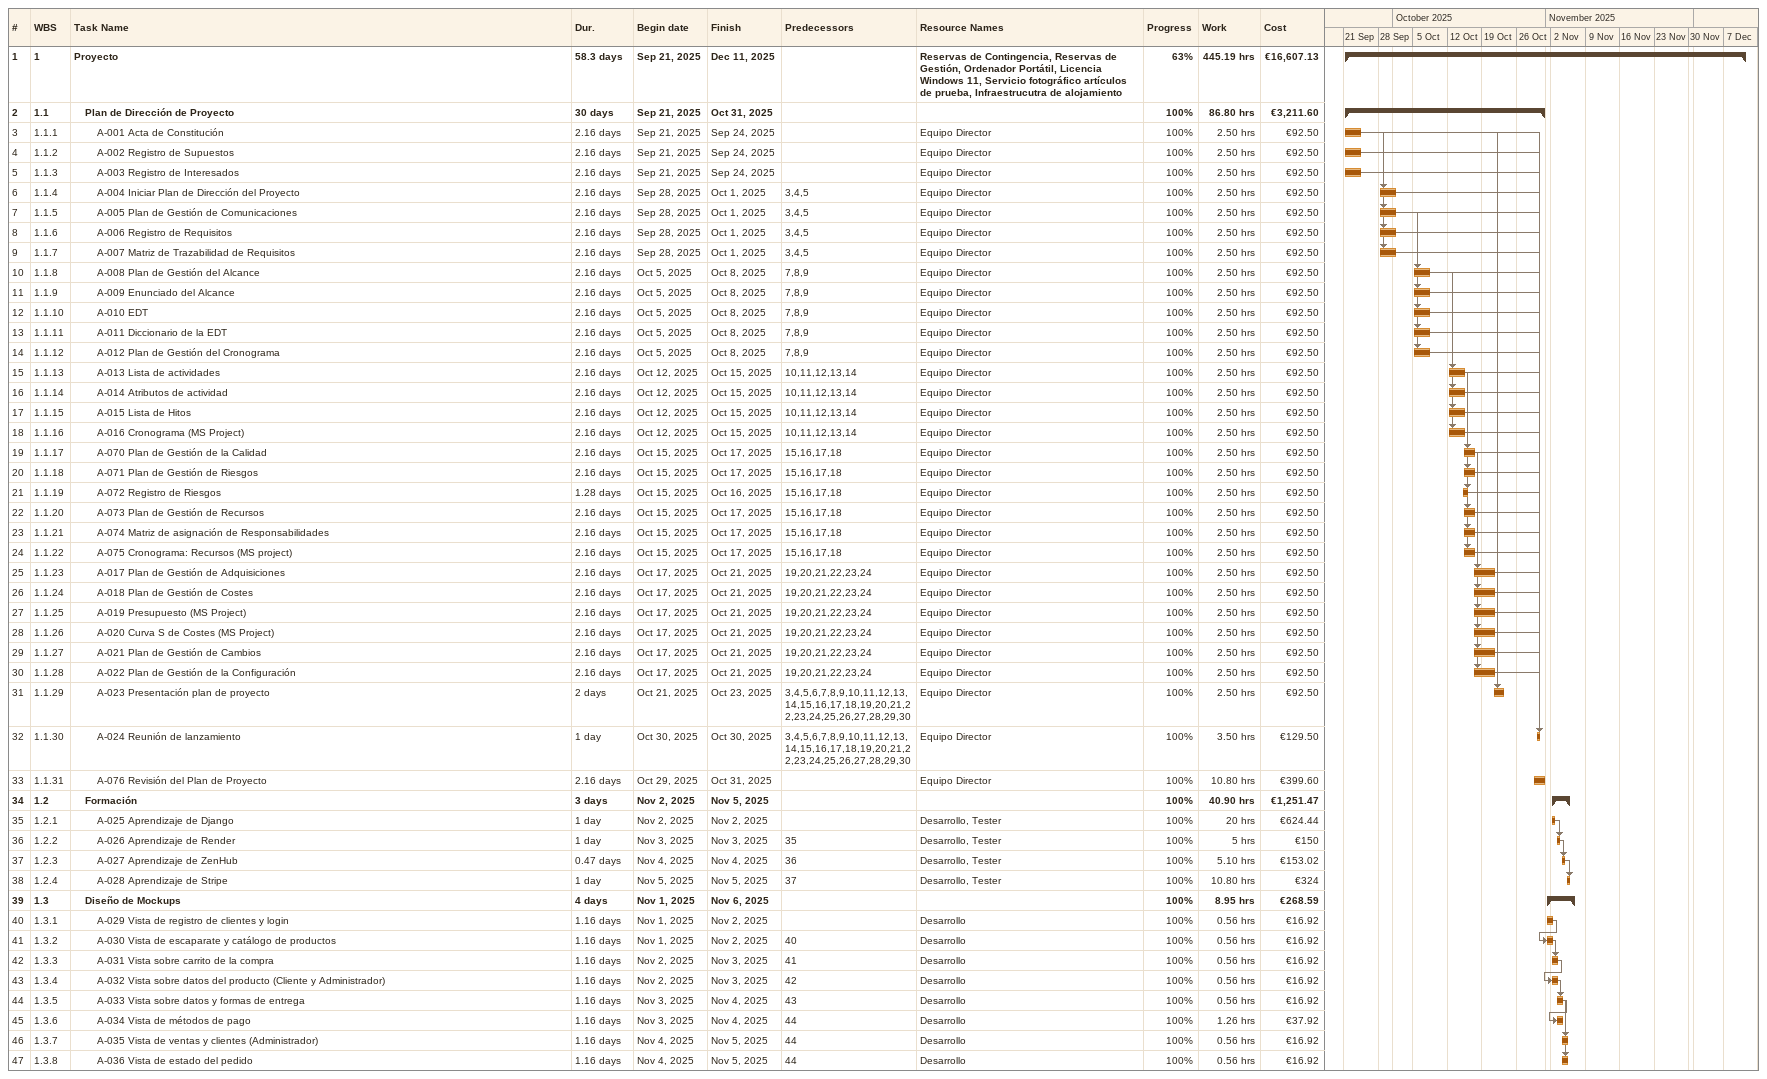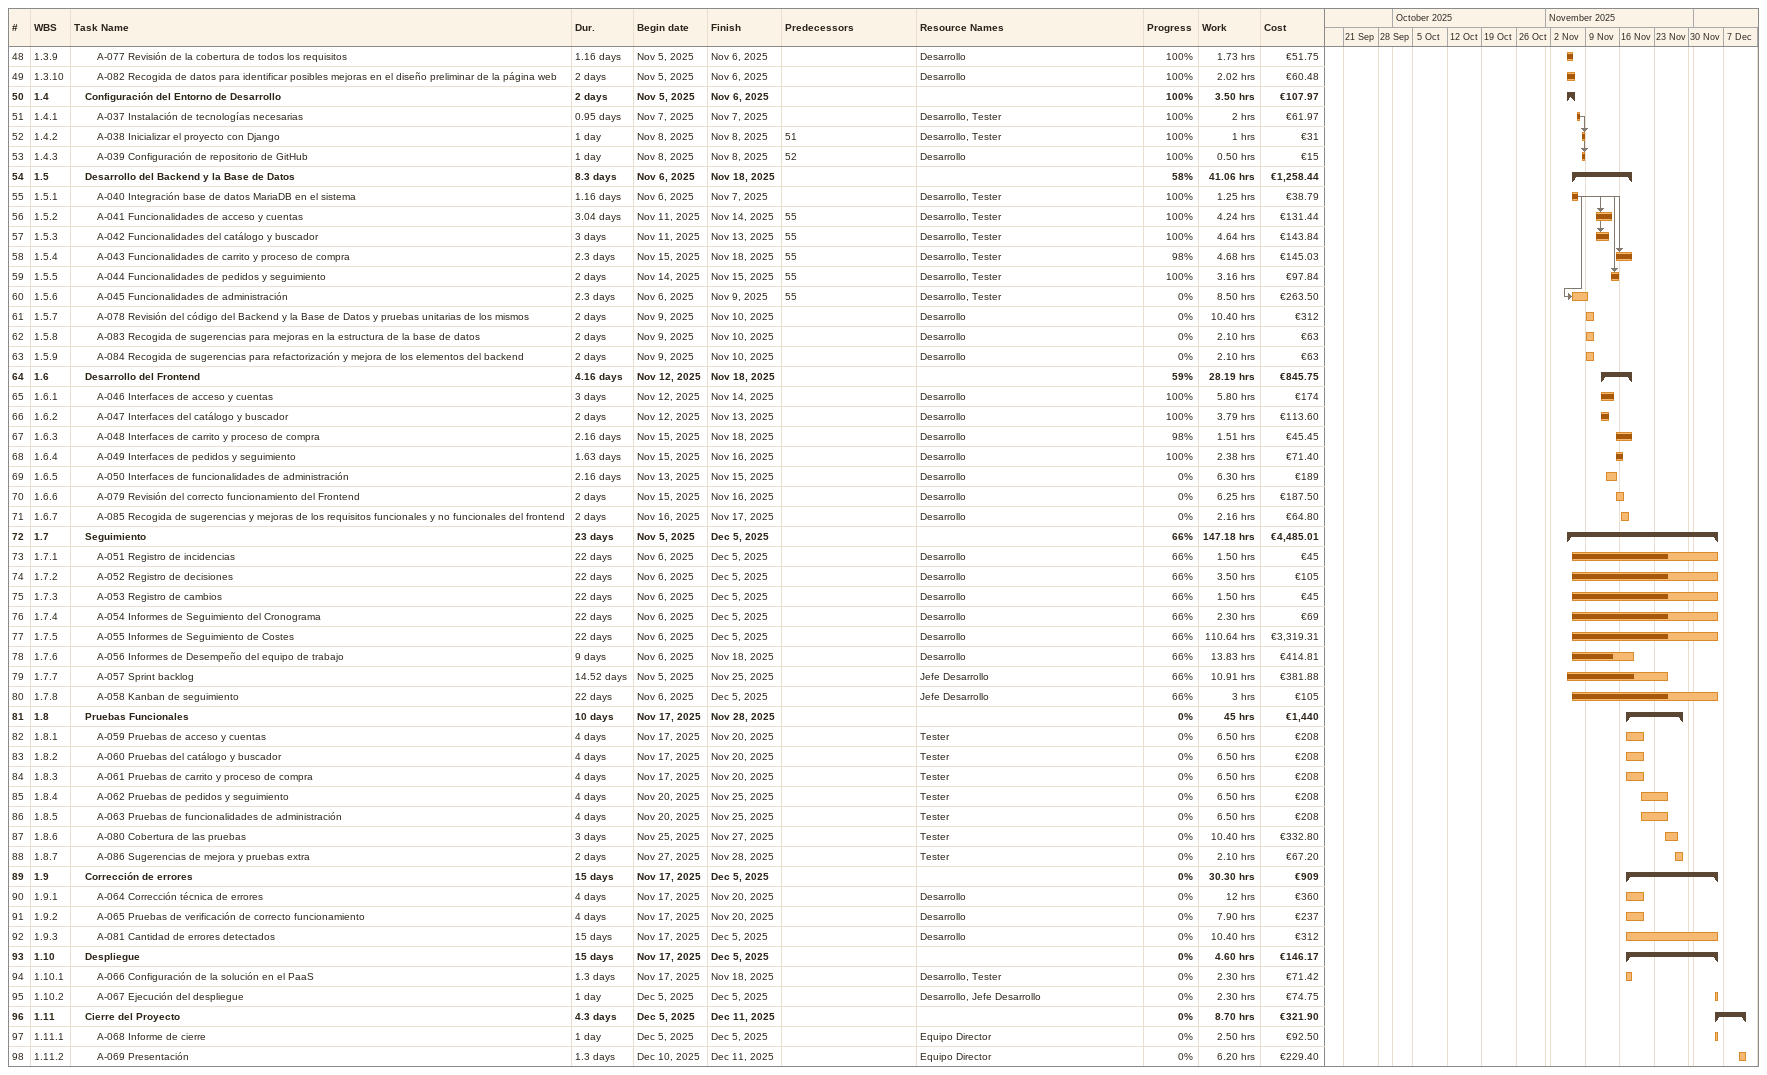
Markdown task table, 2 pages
| ID | WBS | Task | Duration | Start | Finish | Predecessors | Resources | % complete | Work (h) | Cost (€) |
|---|---|---|---|---|---|---|---|---|---|---|
| 1 | 1 | **Proyecto** | 58.3d | 2025-09-21 | 2025-12-11 |  | Reservas de Contingencia, Reservas de Gestión, Ordenador Portátil, Licencia Windows 11, Servicio fotográfico artículos de prueba, Infraestrucutra de alojamiento | 63 | 445.19 | 16607.13 |
| 2 | 1.1 | **Plan de Dirección de Proyecto** | 30d | 2025-09-21 | 2025-10-31 |  |  | 100 | 86.80 | 3211.60 |
| 3 | 1.1.1 | A-001 Acta de Constitución | 2.16d | 2025-09-21 | 2025-09-24 |  | Equipo Director | 100 | 2.50 | 92.50 |
| 4 | 1.1.2 | A-002 Registro de Supuestos | 2.16d | 2025-09-21 | 2025-09-24 |  | Equipo Director | 100 | 2.50 | 92.50 |
| 5 | 1.1.3 | A-003 Registro de Interesados | 2.16d | 2025-09-21 | 2025-09-24 |  | Equipo Director | 100 | 2.50 | 92.50 |
| 6 | 1.1.4 | A-004 Iniciar Plan de Dirección del Proyecto | 2.16d | 2025-09-28 | 2025-10-01 | 3, 4, 5 | Equipo Director | 100 | 2.50 | 92.50 |
| 7 | 1.1.5 | A-005 Plan de Gestión de Comunicaciones | 2.16d | 2025-09-28 | 2025-10-01 | 3, 4, 5 | Equipo Director | 100 | 2.50 | 92.50 |
| 8 | 1.1.6 | A-006 Registro de Requisitos | 2.16d | 2025-09-28 | 2025-10-01 | 3, 4, 5 | Equipo Director | 100 | 2.50 | 92.50 |
| 9 | 1.1.7 | A-007 Matriz de Trazabilidad de Requisitos | 2.16d | 2025-09-28 | 2025-10-01 | 3, 4, 5 | Equipo Director | 100 | 2.50 | 92.50 |
| 10 | 1.1.8 | A-008 Plan de Gestión del Alcance | 2.16d | 2025-10-05 | 2025-10-08 | 7, 8, 9 | Equipo Director | 100 | 2.50 | 92.50 |
| 11 | 1.1.9 | A-009 Enunciado del Alcance | 2.16d | 2025-10-05 | 2025-10-08 | 7, 8, 9 | Equipo Director | 100 | 2.50 | 92.50 |
| 12 | 1.1.10 | A-010 EDT | 2.16d | 2025-10-05 | 2025-10-08 | 7, 8, 9 | Equipo Director | 100 | 2.50 | 92.50 |
| 13 | 1.1.11 | A-011 Diccionario de la EDT | 2.16d | 2025-10-05 | 2025-10-08 | 7, 8, 9 | Equipo Director | 100 | 2.50 | 92.50 |
| 14 | 1.1.12 | A-012 Plan de Gestión del Cronograma | 2.16d | 2025-10-05 | 2025-10-08 | 7, 8, 9 | Equipo Director | 100 | 2.50 | 92.50 |
| 15 | 1.1.13 | A-013 Lista de actividades | 2.16d | 2025-10-12 | 2025-10-15 | 10, 11, 12, 13, 14 | Equipo Director | 100 | 2.50 | 92.50 |
| 16 | 1.1.14 | A-014 Atributos de actividad | 2.16d | 2025-10-12 | 2025-10-15 | 10, 11, 12, 13, 14 | Equipo Director | 100 | 2.50 | 92.50 |
| 17 | 1.1.15 | A-015 Lista de Hitos | 2.16d | 2025-10-12 | 2025-10-15 | 10, 11, 12, 13, 14 | Equipo Director | 100 | 2.50 | 92.50 |
| 18 | 1.1.16 | A-016 Cronograma (MS Project) | 2.16d | 2025-10-12 | 2025-10-15 | 10, 11, 12, 13, 14 | Equipo Director | 100 | 2.50 | 92.50 |
| 19 | 1.1.17 | A-070 Plan de Gestión de la Calidad | 2.16d | 2025-10-15 | 2025-10-17 | 15, 16, 17, 18 | Equipo Director | 100 | 2.50 | 92.50 |
| 20 | 1.1.18 | A-071 Plan de Gestión de Riesgos | 2.16d | 2025-10-15 | 2025-10-17 | 15, 16, 17, 18 | Equipo Director | 100 | 2.50 | 92.50 |
| 21 | 1.1.19 | A-072 Registro de Riesgos | 1.28d | 2025-10-15 | 2025-10-16 | 15, 16, 17, 18 | Equipo Director | 100 | 2.50 | 92.50 |
| 22 | 1.1.20 | A-073 Plan de Gestión de Recursos | 2.16d | 2025-10-15 | 2025-10-17 | 15, 16, 17, 18 | Equipo Director | 100 | 2.50 | 92.50 |
| 23 | 1.1.21 | A-074 Matriz de asignación de Responsabilidades | 2.16d | 2025-10-15 | 2025-10-17 | 15, 16, 17, 18 | Equipo Director | 100 | 2.50 | 92.50 |
| 24 | 1.1.22 | A-075 Cronograma: Recursos (MS project) | 2.16d | 2025-10-15 | 2025-10-17 | 15, 16, 17, 18 | Equipo Director | 100 | 2.50 | 92.50 |
| 25 | 1.1.23 | A-017 Plan de Gestión de Adquisiciones | 2.16d | 2025-10-17 | 2025-10-21 | 19, 20, 21, 22, 23, 24 | Equipo Director | 100 | 2.50 | 92.50 |
| 26 | 1.1.24 | A-018 Plan de Gestión de Costes | 2.16d | 2025-10-17 | 2025-10-21 | 19, 20, 21, 22, 23, 24 | Equipo Director | 100 | 2.50 | 92.50 |
| 27 | 1.1.25 | A-019 Presupuesto (MS Project) | 2.16d | 2025-10-17 | 2025-10-21 | 19, 20, 21, 22, 23, 24 | Equipo Director | 100 | 2.50 | 92.50 |
| 28 | 1.1.26 | A-020 Curva S de Costes (MS Project) | 2.16d | 2025-10-17 | 2025-10-21 | 19, 20, 21, 22, 23, 24 | Equipo Director | 100 | 2.50 | 92.50 |
| 29 | 1.1.27 | A-021 Plan de Gestión de Cambios | 2.16d | 2025-10-17 | 2025-10-21 | 19, 20, 21, 22, 23, 24 | Equipo Director | 100 | 2.50 | 92.50 |
| 30 | 1.1.28 | A-022 Plan de Gestión de la Configuración | 2.16d | 2025-10-17 | 2025-10-21 | 19, 20, 21, 22, 23, 24 | Equipo Director | 100 | 2.50 | 92.50 |
| 31 | 1.1.29 | A-023 Presentación plan de proyecto | 2d | 2025-10-21 | 2025-10-23 | 3, 4, 5, 6, 7, 8, 9, 10, 11, 12, 13, 14, 15, 16, 17, 18, 19, 20, 21, 22, 23, 24, 25, 26, 27, 28, 29, 30 | Equipo Director | 100 | 2.50 | 92.50 |
| 32 | 1.1.30 | A-024 Reunión de lanzamiento | 1d | 2025-10-30 | 2025-10-30 | 3, 4, 5, 6, 7, 8, 9, 10, 11, 12, 13, 14, 15, 16, 17, 18, 19, 20, 21, 22, 23, 24, 25, 26, 27, 28, 29, 30 | Equipo Director | 100 | 3.50 | 129.50 |
| 33 | 1.1.31 | A-076 Revisión del Plan de Proyecto | 2.16d | 2025-10-29 | 2025-10-31 |  | Equipo Director | 100 | 10.80 | 399.60 |
| 34 | 1.2 | **Formación** | 3d | 2025-11-02 | 2025-11-05 |  |  | 100 | 40.90 | 1251.47 |
| 35 | 1.2.1 | A-025 Aprendizaje de Django | 1d | 2025-11-02 | 2025-11-02 |  | Desarrollo, Tester | 100 | 20 | 624.44 |
| 36 | 1.2.2 | A-026 Aprendizaje de Render | 1d | 2025-11-03 | 2025-11-03 | 35 | Desarrollo, Tester | 100 | 5 | 150 |
| 37 | 1.2.3 | A-027 Aprendizaje de ZenHub | 0.47d | 2025-11-04 | 2025-11-04 | 36 | Desarrollo, Tester | 100 | 5.10 | 153.02 |
| 38 | 1.2.4 | A-028 Aprendizaje de Stripe | 1d | 2025-11-05 | 2025-11-05 | 37 | Desarrollo, Tester | 100 | 10.80 | 324 |
| 39 | 1.3 | **Diseño de Mockups** | 4d | 2025-11-01 | 2025-11-06 |  |  | 100 | 8.95 | 268.59 |
| 40 | 1.3.1 | A-029 Vista de registro de clientes y login | 1.16d | 2025-11-01 | 2025-11-02 |  | Desarrollo | 100 | 0.56 | 16.92 |
| 41 | 1.3.2 | A-030 Vista de escaparate y catálogo de productos | 1.16d | 2025-11-01 | 2025-11-02 | 40 | Desarrollo | 100 | 0.56 | 16.92 |
| 42 | 1.3.3 | A-031 Vista sobre carrito de la compra | 1.16d | 2025-11-02 | 2025-11-03 | 41 | Desarrollo | 100 | 0.56 | 16.92 |
| 43 | 1.3.4 | A-032 Vista sobre datos del producto (Cliente y Administrador) | 1.16d | 2025-11-02 | 2025-11-03 | 42 | Desarrollo | 100 | 0.56 | 16.92 |
| 44 | 1.3.5 | A-033 Vista sobre datos y formas de entrega | 1.16d | 2025-11-03 | 2025-11-04 | 43 | Desarrollo | 100 | 0.56 | 16.92 |
| 45 | 1.3.6 | A-034 Vista de métodos de pago | 1.16d | 2025-11-03 | 2025-11-04 | 44 | Desarrollo | 100 | 1.26 | 37.92 |
| 46 | 1.3.7 | A-035 Vista de ventas y clientes (Administrador) | 1.16d | 2025-11-04 | 2025-11-05 | 44 | Desarrollo | 100 | 0.56 | 16.92 |
| 47 | 1.3.8 | A-036 Vista de estado del pedido | 1.16d | 2025-11-04 | 2025-11-05 | 44 | Desarrollo | 100 | 0.56 | 16.92 |
| 48 | 1.3.9 | A-077 Revisión de la cobertura de todos los requisitos | 1.16d | 2025-11-05 | 2025-11-06 |  | Desarrollo | 100 | 1.73 | 51.75 |
| 49 | 1.3.10 | A-082 Recogida de datos para identificar posibles mejoras en el diseño preliminar de la página web | 2d | 2025-11-05 | 2025-11-06 |  | Desarrollo | 100 | 2.02 | 60.48 |
| 50 | 1.4 | **Configuración del Entorno de Desarrollo** | 2d | 2025-11-05 | 2025-11-06 |  |  | 100 | 3.50 | 107.97 |
| 51 | 1.4.1 | A-037 Instalación de tecnologías necesarias | 0.95d | 2025-11-07 | 2025-11-07 |  | Desarrollo, Tester | 100 | 2 | 61.97 |
| 52 | 1.4.2 | A-038 Inicializar el proyecto con Django | 1d | 2025-11-08 | 2025-11-08 | 51 | Desarrollo, Tester | 100 | 1 | 31 |
| 53 | 1.4.3 | A-039 Configuración de repositorio de GitHub | 1d | 2025-11-08 | 2025-11-08 | 52 | Desarrollo | 100 | 0.50 | 15 |
| 54 | 1.5 | **Desarrollo del Backend y la Base de Datos** | 8.3d | 2025-11-06 | 2025-11-18 |  |  | 58 | 41.06 | 1258.44 |
| 55 | 1.5.1 | A-040 Integración base de datos MariaDB en el sistema | 1.16d | 2025-11-06 | 2025-11-07 |  | Desarrollo, Tester | 100 | 1.25 | 38.79 |
| 56 | 1.5.2 | A-041 Funcionalidades de acceso y cuentas | 3.04d | 2025-11-11 | 2025-11-14 | 55 | Desarrollo, Tester | 100 | 4.24 | 131.44 |
| 57 | 1.5.3 | A-042 Funcionalidades del catálogo y buscador | 3d | 2025-11-11 | 2025-11-13 | 55 | Desarrollo, Tester | 100 | 4.64 | 143.84 |
| 58 | 1.5.4 | A-043 Funcionalidades de carrito y proceso de compra | 2.3d | 2025-11-15 | 2025-11-18 | 55 | Desarrollo, Tester | 98 | 4.68 | 145.03 |
| 59 | 1.5.5 | A-044 Funcionalidades de pedidos y seguimiento | 2d | 2025-11-14 | 2025-11-15 | 55 | Desarrollo, Tester | 100 | 3.16 | 97.84 |
| 60 | 1.5.6 | A-045 Funcionalidades de administración | 2.3d | 2025-11-06 | 2025-11-09 | 55 | Desarrollo, Tester | 0 | 8.50 | 263.50 |
| 61 | 1.5.7 | A-078 Revisión del código del Backend y la Base de Datos y pruebas unitarias de los mismos | 2d | 2025-11-09 | 2025-11-10 |  | Desarrollo | 0 | 10.40 | 312 |
| 62 | 1.5.8 | A-083 Recogida de sugerencias para mejoras en la estructura de la base de datos | 2d | 2025-11-09 | 2025-11-10 |  | Desarrollo | 0 | 2.10 | 63 |
| 63 | 1.5.9 | A-084 Recogida de sugerencias para refactorización y mejora de los elementos del backend | 2d | 2025-11-09 | 2025-11-10 |  | Desarrollo | 0 | 2.10 | 63 |
| 64 | 1.6 | **Desarrollo del Frontend** | 4.16d | 2025-11-12 | 2025-11-18 |  |  | 59 | 28.19 | 845.75 |
| 65 | 1.6.1 | A-046 Interfaces de acceso y cuentas | 3d | 2025-11-12 | 2025-11-14 |  | Desarrollo | 100 | 5.80 | 174 |
| 66 | 1.6.2 | A-047 Interfaces del catálogo y buscador | 2d | 2025-11-12 | 2025-11-13 |  | Desarrollo | 100 | 3.79 | 113.60 |
| 67 | 1.6.3 | A-048 Interfaces de carrito y proceso de compra | 2.16d | 2025-11-15 | 2025-11-18 |  | Desarrollo | 98 | 1.51 | 45.45 |
| 68 | 1.6.4 | A-049 Interfaces de pedidos y seguimiento | 1.63d | 2025-11-15 | 2025-11-16 |  | Desarrollo | 100 | 2.38 | 71.40 |
| 69 | 1.6.5 | A-050 Interfaces de funcionalidades de administración | 2.16d | 2025-11-13 | 2025-11-15 |  | Desarrollo | 0 | 6.30 | 189 |
| 70 | 1.6.6 | A-079 Revisión del correcto funcionamiento del Frontend | 2d | 2025-11-15 | 2025-11-16 |  | Desarrollo | 0 | 6.25 | 187.50 |
| 71 | 1.6.7 | A-085 Recogida de sugerencias y mejoras de los requisitos funcionales y no funcionales del frontend | 2d | 2025-11-16 | 2025-11-17 |  | Desarrollo | 0 | 2.16 | 64.80 |
| 72 | 1.7 | **Seguimiento** | 23d | 2025-11-05 | 2025-12-05 |  |  | 66 | 147.18 | 4485.01 |
| 73 | 1.7.1 | A-051 Registro de incidencias | 22d | 2025-11-06 | 2025-12-05 |  | Desarrollo | 66 | 1.50 | 45 |
| 74 | 1.7.2 | A-052 Registro de decisiones | 22d | 2025-11-06 | 2025-12-05 |  | Desarrollo | 66 | 3.50 | 105 |
| 75 | 1.7.3 | A-053 Registro de cambios | 22d | 2025-11-06 | 2025-12-05 |  | Desarrollo | 66 | 1.50 | 45 |
| 76 | 1.7.4 | A-054 Informes de Seguimiento del Cronograma | 22d | 2025-11-06 | 2025-12-05 |  | Desarrollo | 66 | 2.30 | 69 |
| 77 | 1.7.5 | A-055 Informes de Seguimiento de Costes | 22d | 2025-11-06 | 2025-12-05 |  | Desarrollo | 66 | 110.64 | 3319.31 |
| 78 | 1.7.6 | A-056 Informes de Desempeño del equipo de trabajo | 9d | 2025-11-06 | 2025-11-18 |  | Desarrollo | 66 | 13.83 | 414.81 |
| 79 | 1.7.7 | A-057 Sprint backlog | 14.52d | 2025-11-05 | 2025-11-25 |  | Jefe Desarrollo | 66 | 10.91 | 381.88 |
| 80 | 1.7.8 | A-058 Kanban de seguimiento | 22d | 2025-11-06 | 2025-12-05 |  | Jefe Desarrollo | 66 | 3 | 105 |
| 81 | 1.8 | **Pruebas Funcionales** | 10d | 2025-11-17 | 2025-11-28 |  |  | 0 | 45 | 1440 |
| 82 | 1.8.1 | A-059 Pruebas de acceso y cuentas | 4d | 2025-11-17 | 2025-11-20 |  | Tester | 0 | 6.50 | 208 |
| 83 | 1.8.2 | A-060 Pruebas del catálogo y buscador | 4d | 2025-11-17 | 2025-11-20 |  | Tester | 0 | 6.50 | 208 |
| 84 | 1.8.3 | A-061 Pruebas de carrito y proceso de compra | 4d | 2025-11-17 | 2025-11-20 |  | Tester | 0 | 6.50 | 208 |
| 85 | 1.8.4 | A-062 Pruebas de pedidos y seguimiento | 4d | 2025-11-20 | 2025-11-25 |  | Tester | 0 | 6.50 | 208 |
| 86 | 1.8.5 | A-063 Pruebas de funcionalidades de administración | 4d | 2025-11-20 | 2025-11-25 |  | Tester | 0 | 6.50 | 208 |
| 87 | 1.8.6 | A-080 Cobertura de las pruebas | 3d | 2025-11-25 | 2025-11-27 |  | Tester | 0 | 10.40 | 332.80 |
| 88 | 1.8.7 | A-086 Sugerencias de mejora y pruebas extra | 2d | 2025-11-27 | 2025-11-28 |  | Tester | 0 | 2.10 | 67.20 |
| 89 | 1.9 | **Corrección de errores** | 15d | 2025-11-17 | 2025-12-05 |  |  | 0 | 30.30 | 909 |
| 90 | 1.9.1 | A-064 Corrección técnica de errores | 4d | 2025-11-17 | 2025-11-20 |  | Desarrollo | 0 | 12 | 360 |
| 91 | 1.9.2 | A-065 Pruebas de verificación de correcto funcionamiento | 4d | 2025-11-17 | 2025-11-20 |  | Desarrollo | 0 | 7.90 | 237 |
| 92 | 1.9.3 | A-081 Cantidad de errores detectados | 15d | 2025-11-17 | 2025-12-05 |  | Desarrollo | 0 | 10.40 | 312 |
| 93 | 1.10 | **Despliegue** | 15d | 2025-11-17 | 2025-12-05 |  |  | 0 | 4.60 | 146.17 |
| 94 | 1.10.1 | A-066 Configuración de la solución en el PaaS | 1.3d | 2025-11-17 | 2025-11-18 |  | Desarrollo, Tester | 0 | 2.30 | 71.42 |
| 95 | 1.10.2 | A-067 Ejecución del despliegue | 1d | 2025-12-05 | 2025-12-05 |  | Desarrollo, Jefe Desarrollo | 0 | 2.30 | 74.75 |
| 96 | 1.11 | **Cierre del Proyecto** | 4.3d | 2025-12-05 | 2025-12-11 |  |  | 0 | 8.70 | 321.90 |
| 97 | 1.11.1 | A-068 Informe de cierre | 1d | 2025-12-05 | 2025-12-05 |  | Equipo Director | 0 | 2.50 | 92.50 |
| 98 | 1.11.2 | A-069 Presentación | 1.3d | 2025-12-10 | 2025-12-11 |  | Equipo Director | 0 | 6.20 | 229.40 |
